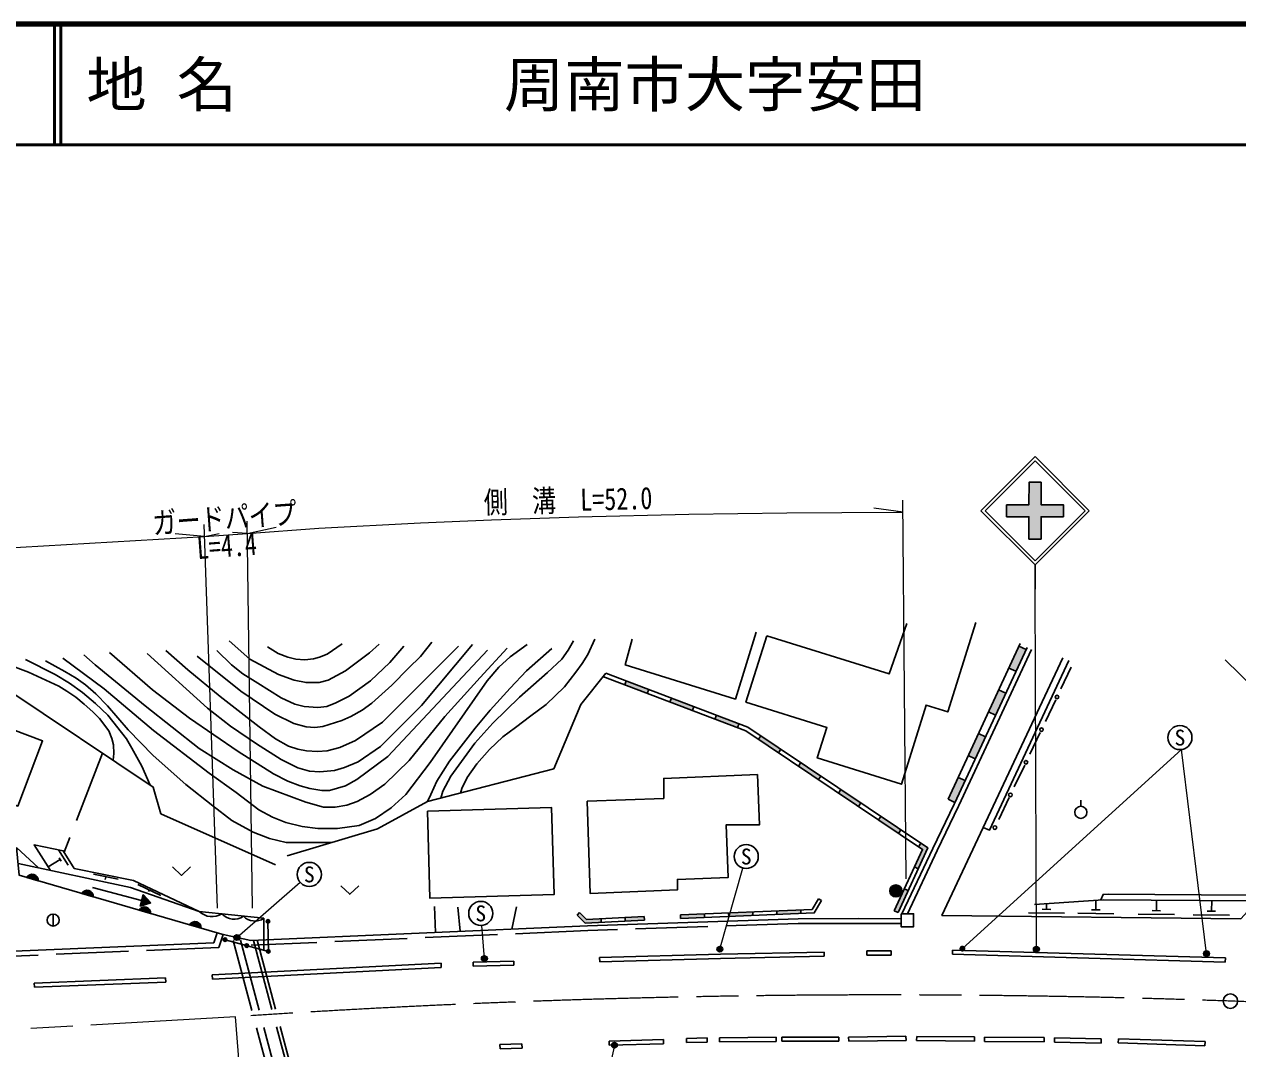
# Model space of a CAD drawing. Units: millimetres at full size, sheet at 1:1000; details may follow other scales. Extents: x 40000 to 680000, y 20000 to 380000.
# Drawn here: x 365230 to 465888, y 294972 to 380000 of the extents above; entities that cross this region are included whole.
import ezdxf
from ezdxf.enums import TextEntityAlignment as Align

# ---------------------------------------------------------------- set-up
doc = ezdxf.new("R2010")
doc.units = ezdxf.units.MM
doc.header["$LTSCALE"] = 1000
doc.linetypes.add('CHAIN', pattern=[18.5, 12, -1.5, 3.5, -1.5])
doc.linetypes.add('DASHED', pattern=[7.5, 6, -1.5])
for name, color, linetype, lineweight in [('M-BGD', 7, 'Continuous', 25), ('M-BMK', 2, 'CHAIN', 13), ('M-BMK-SRVR', 3, 'Continuous', 25), ('M-STR-HTXT', 7, 'Continuous', 13), ('M-STR-STRC', 7, 'Continuous', 25), ('M-TTL', 2, 'Continuous', 140), ('M-TTL-LINE', 7, 'Continuous', 50)]:
    doc.layers.add(name, color=color, linetype=linetype, lineweight=lineweight)
doc.layers.add('M-TTL-TXT', color=7, linetype='Continuous')
doc.styles.add('ＭＳ ゴシック', font='')
doc.styles.get('ＭＳ ゴシック').set_extended_font_data('MS Gothic')

msp = doc.modelspace()

# ---------------------------------------------------------------- hatches: boundary and pattern name
at = {"layer": 'M-BGD'}
for points in [[(448331, 328110), (447734, 328386), (446894, 326571), (447488, 326297)], [(415168, 325495), (415044, 325168), (416914, 324460), (417038, 324787)], [(446644, 324483), (446055, 324756), (445215, 322940), (445800, 322670)], [(418909, 324078), (418784, 323751), (420655, 323042), (420779, 323370)], [(422649, 322661), (422525, 322334), (424395, 321625), (424519, 321952)], [(444956, 320857), (444376, 321125), (443537, 319310), (444112, 319044)], [(426328, 320951), (426133, 320660), (427793, 319544), (427988, 319835)], [(429648, 318719), (429453, 318428), (431112, 317312), (431307, 317603)], [(443269, 317230), (442697, 317495), (441858, 315679), (442424, 315416)], [(432967, 316487), (432772, 316196), (434432, 315080), (434627, 315371)], [(436286, 314255), (436091, 313964), (437751, 312848), (437946, 313139)], [(440185, 311633), (439606, 312023), (439410, 311732), (439742, 311509), (439071, 310057), (439389, 309910)], [(365444, 309186, -0.82183), (366395, 308909)], [(370002, 307858, -0.82183), (370953, 307581)], [(437032, 308072, -0.41421), (437532, 308572, -0.41421), (438032, 308072, -1)], [(438550, 308094), (438232, 308241), (437393, 306426), (437710, 306279)], [(374841, 306801), (375741, 307083), (375094, 307769)], [(374764, 306471, -0.82183), (375715, 306193)], [(413073, 305771), (411878, 305712), (411299, 306268), (411091, 306051), (411764, 305406), (413088, 305471)], [(421656, 306161), (419657, 306075), (419670, 305776), (421668, 305861)], [(425652, 306331), (423654, 306246), (423666, 305946), (425665, 306032)], [(429648, 306502), (427650, 306417), (427663, 306117), (429661, 306202)], [(378949, 305251, -0.82183), (379901, 304974)], [(385296, 305544, -0.41421), (385446, 305694, -0.41421), (385596, 305544, -1)], [(416659, 305947), (416659, 305947), (415071, 305869), (415086, 305569), (416674, 305648)], [(381742, 304024, -0.41421), (381892, 304174, -0.41421), (382042, 304024, -1)], [(383535, 303538, -0.41421), (383685, 303688, -0.41421), (383835, 303538, -1)], [(385328, 303053, -0.41421), (385478, 303203, -0.41421), (385628, 303053, -1)]]:
    msp.add_hatch(color=256, dxfattribs=at).paths.add_polyline_path(points)
at = {"layer": 'M-STR-HTXT'}
for points in [[(383123, 304181, -1), (382624, 304219, -0.41421), (382893, 304449, -0.41421)], [(423148, 303354, -1), (422709, 303115, -1)], [(443208, 303478, -1), (442896, 303086, -1)], [(449405, 303358, -1), (448966, 303119, -1)], [(463453, 303069, -1), (463142, 302678, -1)], [(403563, 302649, -1), (403235, 302272, -1)], [(414409, 295389, -1), (413970, 295150, -1)]]:
    msp.add_hatch(color=256, dxfattribs=at).paths.add_polyline_path(points)
at = {"layer": 'M-STR-STRC'}
msp.add_hatch(color=256, dxfattribs=at).paths.add_polyline_path([(448574, 339125), (448574, 337265), (449574, 337265), (449574, 339125), (451434, 339125), (451434, 340125), (449574, 340125), (449575, 341985), (448575, 341985), (448574, 340125), (446714, 340125), (446714, 339125)])

# ---------------------------------------------------------------- linework, layer by layer
at = {"layer": 'M-BGD'}
for p, q in [((447832, 328599), (441858, 315679)), ((448410, 328279), (442388, 315338)), ((448331, 328110), (447734, 328386)), ((448773, 328110), (442751, 315169)), ((447488, 326297), (446894, 326571)), ((452082, 326647), (451223, 324841)), ((415168, 325495), (415044, 325168)), ((417038, 324787), (416914, 324460)), ((446644, 324483), (446055, 324756)), ((418909, 324078), (418784, 323751)), ((420779, 323370), (420655, 323042)), ((450793, 323938), (449934, 322133)), ((422649, 322661), (422525, 322334)), ((445800, 322670), (445215, 322940)), ((424519, 321952), (424395, 321625)), ((444956, 320857), (444376, 321125)), ((449504, 321230), (448645, 319424)), ((426328, 320951), (426133, 320660)), ((427988, 319835), (427793, 319544)), ((444112, 319044), (443537, 319310)), ((429648, 318719), (429453, 318428)), ((448215, 318521), (447356, 316715)), ((431307, 317603), (431112, 317312)), ((443269, 317230), (442697, 317495)), ((432967, 316487), (432772, 316196)), ((434627, 315371), (434432, 315080)), ((441858, 315679), (442424, 315416)), ((446926, 315812), (446067, 314006)), ((452871, 315094), (452871, 315594)), ((436286, 314255), (436091, 313964)), ((437946, 313139), (437751, 312848)), ((364596, 311683), (366422, 309988)), ((368864, 310199), (368071, 311472)), ((440604, 311581), (438039, 306179)), ((440967, 311412), (438482, 306179)), ((439606, 312023), (439410, 311732)), ((368213, 310677), (367224, 310061)), ((368305, 310529), (368120, 310826)), ((439389, 309910), (439071, 310057)), ((365444, 309186), (366395, 308909)), ((373025, 309039), (370968, 309459)), ((371996, 309249), (371950, 309024)), ((374967, 307285), (370903, 308346)), ((376554, 307702), (374655, 308598)), ((375605, 308150), (375541, 308014)), ((438550, 308094), (438232, 308241)), ((370002, 307858), (370953, 307581)), ((375094, 307769), (374841, 306801)), ((375741, 307083), (374841, 306801)), ((375741, 307083), (375094, 307769)), ((431113, 307425), (431371, 307271)), ((450023, 306541), (450028, 307009)), ((454116, 306493), (454126, 307296)), ((459140, 306435), (459150, 307304)), ((463703, 306381), (463733, 307269)), ((367625, 306153), (367625, 305153)), ((374764, 306471), (375715, 306193)), ((399255, 306780), (399350, 304630)), ((401200, 306723), (401399, 304720)), ((406055, 306756), (405667, 304908)), ((411299, 306268), (411091, 306051)), ((419657, 306075), (419670, 305776)), ((421656, 306161), (421668, 305861)), ((423654, 306246), (423666, 305946)), ((425652, 306331), (425665, 306032)), ((427650, 306417), (427663, 306117)), ((429648, 306502), (429661, 306202)), ((437710, 306279), (437393, 306426)), ((448519, 306258), (451519, 306223)), ((449673, 306545), (450373, 306537)), ((452613, 306211), (455613, 306176)), ((453766, 306497), (454466, 306489)), ((457637, 306152), (460636, 306117)), ((458790, 306439), (459490, 306430)), ((462200, 306099), (465200, 306064)), ((463354, 306385), (464053, 306377)), ((378949, 305251), (379901, 304974)), ((385115, 305799), (385090, 303158)), ((385446, 305544), (385478, 303053)), ((413073, 305771), (413088, 305471)), ((415071, 305869), (415086, 305569)), ((416659, 305947), (416674, 305648)), ((384026, 303955), (381721, 304444)), ((381892, 304024), (385478, 303053)), ((431577, 302994), (431584, 302644)), ((435134, 303092), (437144, 303092)), ((435134, 303092), (435134, 302742)), ((437144, 303092), (437144, 302742)), ((442234, 303162), (442224, 302812)), ((442234, 303162), (464869, 302506)), ((380816, 301099), (399806, 302062)), ((399806, 302062), (399823, 301712)), ((402462, 302171), (405837, 302253)), ((402462, 302171), (402470, 301821)), ((405837, 302253), (405846, 301903)), ((412960, 302546), (412970, 302196)), ((435134, 302742), (437144, 302742)), ((442224, 302812), (464858, 302156)), ((464869, 302506), (464858, 302156)), ((380816, 301099), (380834, 300750)), ((380834, 300750), (399823, 301712)), ((402470, 301821), (405846, 301903)), ((366064, 300420), (376946, 300852)), ((366064, 300420), (366078, 300070)), ((366078, 300070), (376960, 300502)), ((376946, 300852), (376960, 300502)), ((428068, 295943), (432811, 295943)), ((428068, 295943), (428068, 295593)), ((432811, 295943), (432811, 295593)), ((433612, 295943), (438371, 296007)), ((433612, 295943), (433617, 295593)), ((438371, 296007), (438375, 295657)), ((439257, 295997), (439254, 295647)), ((439257, 295997), (444053, 295956)), ((444053, 295956), (444050, 295606)), ((404691, 295325), (406515, 295369)), ((404691, 295325), (404699, 294975)), ((404699, 294975), (406523, 295020)), ((406515, 295369), (406523, 295020)), ((413750, 295607), (418258, 295740)), ((413750, 295607), (413761, 295257)), ((413761, 295257), (418269, 295390)), ((418258, 295740), (418269, 295390)), ((420168, 295827), (421873, 295872)), ((420168, 295827), (420177, 295477)), ((420177, 295477), (421882, 295522)), ((421873, 295872), (421882, 295522)), ((422899, 295886), (427588, 295931)), ((422899, 295886), (422902, 295537)), ((422902, 295537), (427592, 295581)), ((427588, 295931), (427592, 295581)), ((428068, 295593), (432811, 295593)), ((433617, 295593), (438375, 295657)), ((439254, 295647), (444050, 295606)), ((444894, 295925), (444892, 295575)), ((444892, 295575), (449837, 295544)), ((444894, 295925), (449839, 295894)), ((449839, 295894), (449837, 295544)), ((450684, 295873), (450677, 295523)), ((450677, 295523), (454548, 295441)), ((450684, 295873), (454555, 295791)), ((454555, 295791), (454548, 295441)), ((455990, 295801), (455979, 295451)), ((455979, 295451), (463166, 295225)), ((455990, 295801), (463177, 295575)), ((463177, 295575), (463166, 295225))]:
    msp.add_line(p, q, dxfattribs=at)
at = {"layer": 'M-BGD', "linetype": 'DASHED'}
for p, q in [((371707, 319516), (368544, 311280)), ((386048, 290908), (382456, 304288)), ((386660, 290941), (383115, 304149)), ((387711, 290999), (384232, 303964)), ((388017, 291016), (384539, 303978))]:
    msp.add_line(p, q, dxfattribs=at)
at = {"layer": 'M-BGD'}
for points in [[(426821, 329253), (425096, 323739), (431805, 321639), (431014, 319110), (437988, 316928), (440043, 323496), (441838, 322934), (444158, 330348)], [(438427, 330252), (436962, 326081), (426821, 329253)], [(415659, 328962), (415085, 326822), (424217, 323993), (425940, 329553)], [(368443, 327400), (371871, 324849), (375940, 321386), (380562, 317833), (382819, 316239), (384699, 314812), (385811, 314201), (386939, 313747), (388296, 313406), (389586, 313243), (391227, 313243), (393019, 313510), (394377, 314085), (395673, 314978), (396872, 316068), (398906, 318723), (403621, 325499), (404589, 326647), (405541, 327502), (406958, 328528)], [(405284, 328223), (403050, 325786), (400126, 322539), (397163, 318908), (395127, 316922), (393915, 316068), (392853, 315494), (391987, 315193), (391024, 315035), (390053, 315035), (388578, 315434), (385029, 316774), (382551, 318111), (379747, 319893), (375254, 323423), (371098, 326834), (370181, 327671)], [(375417, 327773), (380429, 323241), (382328, 321731), (384492, 320284), (386547, 318972), (387917, 318293), (388878, 318007), (389740, 317942), (390962, 318065), (391786, 318326), (392918, 318798), (394781, 320048), (398182, 323448), (402417, 328518)], [(376972, 328036), (378798, 326424), (381478, 324212), (384727, 321677), (386075, 320707), (387148, 320095), (387931, 319825), (388655, 319694), (389547, 319629), (390345, 319708), (391395, 319970), (392699, 320557), (394948, 322082), (401258, 328386)], [(399028, 328708), (398102, 327528), (397116, 326545), (395711, 325134), (394059, 323666), (393261, 323063), (392324, 322554), (391576, 322228), (390007, 321713), (389326, 321640), (388602, 321687), (387597, 321976), (386013, 322741), (383200, 324637), (379565, 327544)], [(381205, 328030), (382418, 326833), (383360, 326078), (384597, 325318), (386549, 324097), (387665, 323579), (388449, 323383), (389594, 323292), (390324, 323369), (391063, 323683), (392181, 324248), (393957, 325520), (395549, 327032), (396708, 328383)], [(394676, 328543), (393856, 327826), (391876, 326329), (390448, 325560), (389705, 325364), (388606, 325366), (387617, 325560), (386329, 326028), (383950, 327318), (382236, 328818)], [(385397, 328339), (386301, 327775), (387089, 327462), (387760, 327315), (388512, 327246), (389228, 327321), (389718, 327482), (390358, 327728), (391598, 328582)], [(408982, 328192), (406894, 326329), (405526, 324898), (403872, 323062), (402639, 321578), (401470, 320094), (400509, 318846), (399459, 317169), (398950, 316085), (398668, 315479)], [(399782, 315770), (399963, 316363), (400609, 317604), (402608, 320327), (404108, 322003), (406299, 324155), (408645, 326197), (409811, 327299), (410344, 328053), (410796, 328828)], [(412565, 328956), (411985, 327696), (411509, 326953), (410986, 326218), (410030, 325004), (408523, 323551), (407241, 322592), (405989, 321640), (404930, 320862), (403832, 319801), (402774, 318620), (401978, 317479), (401517, 316568), (401418, 316196)], [(365334, 327267), (367799, 326021), (368988, 325303), (370056, 324530), (371151, 323637), (372157, 322663), (373705, 320707), (374161, 319913), (374988, 318421), (375678, 316855)], [(366997, 327175), (368605, 326271), (369531, 325727), (370302, 325175), (371163, 324420), (372140, 323429), (373837, 321435), (375924, 319313), (378619, 316893), (380864, 315141), (382462, 313927), (384212, 312954), (385559, 312419), (386958, 312100), (388911, 312100), (390782, 312100)], [(372307, 327845), (375869, 324759), (378935, 322403), (382979, 319642), (385913, 317798), (387105, 317183), (388114, 316779), (388929, 316563), (389910, 316406), (390546, 316406), (391885, 316789), (392818, 317324), (395376, 319227), (403661, 328053)], [(464851, 327261), (475867, 316447), (466137, 305753), (441355, 306042), (451387, 327429)], [(451880, 327197), (445294, 313104), (444780, 313345)], [(357414, 327132), (363796, 324816), (375922, 316692), (376560, 314476), (386066, 310246)], [(363670, 326951), (365593, 326230), (368106, 325051), (368767, 324658), (369521, 324139), (370197, 323581), (370925, 322931), (371461, 322367), (372244, 321353), (372483, 320732), (372623, 320193), (372673, 319470), (372602, 318916)], [(387029, 310987), (394534, 313212), (398668, 315479), (409146, 318211), (411386, 323555), (413461, 326142)], [(413461, 326142), (425252, 321675), (440185, 311633), (437710, 306279)], [(413231, 325855), (425090, 321362), (439742, 311509), (437393, 306426)], [(475864, 316445), (466709, 307246), (454715, 307338), (449041, 306940)], [(454530, 307325), (454716, 307787), (455170, 307790), (466697, 307731), (475501, 316806)], [(364596, 311683), (364820, 309368), (381232, 304586), (380945, 303770), (357732, 302780), (338457, 301912), (318146, 302113)], [(367409, 309778), (366045, 311886), (368462, 311411), (369381, 309936), (374299, 308932), (379747, 306362)], [(385115, 305799), (379747, 306362), (374048, 308363), (364725, 310350)], [(377526, 310062), (378276, 309362), (379026, 310062)], [(391485, 308491), (392235, 307791), (392985, 308491)], [(419657, 306075), (430583, 306542), (431113, 307425)], [(419670, 305776), (430757, 306249), (431371, 307271)], [(411091, 306051), (411764, 305406), (416673, 305648), (416674, 305648)], [(411299, 306268), (411878, 305712), (416659, 305947), (416659, 305947)], [(437963, 305753), (434457, 305768), (429429, 305759), (411953, 305185), (384026, 303955)], [(381232, 304586), (381721, 304444), (381367, 303387)], [(412960, 302546), (422974, 302822), (431577, 302994)], [(412970, 302196), (422982, 302472), (431584, 302644)]]:
    msp.add_lwpolyline(points, dxfattribs=at)
for points in [[(356547, 324379), (366756, 320519), (364710, 315109), (354501, 318969)], [(411931, 315525), (412178, 307854), (419407, 308152), (419407, 309025), (423620, 309198), (423442, 313545), (426218, 313545), (426050, 317721), (418281, 317408), (418281, 315745)], [(398671, 314692), (408962, 314996), (409175, 307764), (398884, 307461)], [(437963, 306179), (439001, 306179), (439001, 305103), (437963, 305103)]]:
    msp.add_lwpolyline(points, close=True, dxfattribs=at)
at = {"layer": 'M-BGD', "linetype": 'DASHED'}
for points in [[(442388, 315338), (442355, 315268), (440604, 311581)], [(442751, 315169), (442717, 315097), (440967, 311412)], [(437963, 305353), (434457, 305368), (429436, 305359), (411969, 304785), (384044, 303556)], [(381367, 303387), (357749, 302380), (338464, 301512), (318143, 301713)]]:
    msp.add_lwpolyline(points, dxfattribs=at)
at = {"layer": 'M-BGD'}
for centre, radius in [((450900, 324164), 150), ((449611, 321455), 150), ((448322, 318746), 150), ((447033, 316037), 150), ((452871, 314594), 500), ((445744, 313328), 150), ((437532, 308072), 500), ((367625, 305653), 500), ((385446, 305544), 150), ((381892, 304024), 150), ((383685, 303538), 150), ((385478, 303053), 150)]:
    msp.add_circle(centre, radius, dxfattribs=at)
for centre, radius, start, end in [((365892, 308953), 505, 354.92733, 152.58552), ((370450, 307625), 505, 354.92733, 152.58552), ((375212, 306238), 505, 354.92733, 152.58552), ((380817, 307479), 1546, 226.25306, 301.77525), ((382620, 307052), 1330, 221.90985, 306.11846), ((379398, 305019), 505, 354.92733, 152.58552), ((384365, 306894), 1327, 223.60313, 304.42517)]:
    msp.add_arc(centre, radius, start, end, dxfattribs=at)
at = {"layer": 'M-BMK'}
msp.add_lwpolyline([(382741, 297624), (87650, 280627), (64704, 279891)], dxfattribs=at)
msp.add_arc((436581, -500562), 800000, 83.27508, 93.85895, dxfattribs=at)
at = {"layer": 'M-BMK-SRVR'}
msp.add_circle((465281, 298923), 600, dxfattribs=at)
at = {"layer": 'M-STR-HTXT'}
for p, q in [((438397, 309076), (438122, 340499)), ((438131, 339499), (435699, 339837)), ((381259, 306649), (380152, 338489)), ((384150, 306646), (383711, 338750)), ((383723, 337748), (386122, 338269)), ((332819, 334761), (380187, 337490)), ((380187, 337485), (377742, 337702)), ((380187, 337485), (383725, 337748)), ((380187, 337485), (381386, 337746)), ((383723, 337748), (382498, 337828)), ((449186, 303239), (449074, 333125)), ((443052, 303282), (461217, 319804)), ((463298, 302873), (461217, 319804)), ((422929, 303234), (424844, 309963)), ((382873, 304200), (388122, 308784)), ((403399, 302460), (403178, 305209)), ((385215, 266793), (382741, 297624)), ((414189, 295269), (409119, 272277))]:
    msp.add_line(p, q, dxfattribs=at)
msp.add_lwpolyline([(383723, 337748), (389659, 338189), (398090, 338618), (403983, 338868), (411213, 339118), (420369, 339344), (428499, 339462), (437617, 339500), (438131, 339499)], dxfattribs=at)
for centre in [(382873, 304200), (422929, 303234), (449186, 303239), (463298, 302873), (403399, 302460), (414189, 295269)]:
    msp.add_circle(centre, 250, dxfattribs=at)
at = {"layer": 'M-STR-STRC'}
for p, q in [((444573, 339625), (449073, 344125)), ((444927, 339625), (449073, 343772)), ((453574, 339625), (449073, 344125)), ((453220, 339625), (449073, 343772)), ((448575, 341985), (448574, 340125)), ((448575, 341985), (449575, 341985)), ((449575, 341985), (449574, 340125)), ((444573, 339625), (449073, 335125)), ((444927, 339625), (449073, 335478)), ((446714, 340125), (448574, 340125)), ((446714, 340125), (446714, 339125)), ((449073, 335478), (453220, 339625)), ((449074, 335125), (453574, 339625)), ((449574, 340125), (451434, 340125)), ((451434, 340125), (451434, 339125)), ((446714, 339125), (448574, 339125)), ((448574, 339125), (448574, 337265)), ((449574, 339125), (449574, 337265)), ((449574, 339125), (451434, 339125)), ((448574, 337265), (449574, 337265)), ((449074, 335125), (449074, 333125))]:
    msp.add_line(p, q, dxfattribs=at)
msp.add_lwpolyline([(446714, 340125), (448574, 340125), (448575, 341985), (449575, 341985), (449574, 340125), (451434, 340125), (451434, 339125), (449574, 339125), (449574, 337265), (448574, 337265), (448574, 339125), (446714, 339125)], close=True, dxfattribs=at)
for centre in [(461095, 320796), (425118, 310925), (388876, 309442), (403098, 306206)]:
    msp.add_circle(centre, 1000, dxfattribs=at)
at = {"layer": 'M-TTL'}
msp.add_line((680000, 380000), (40000, 380000), dxfattribs=at)
at = {"layer": 'M-TTL-LINE'}
for p, q in [((367750, 380000), (367750, 370000)), ((368250, 380000), (368250, 370000)), ((40000, 370000), (680000, 370000))]:
    msp.add_line(p, q, dxfattribs=at)

# ---------------------------------------------------------------- texts
at = {"layer": 'M-STR-HTXT', "style": 'ＭＳ ゴシック', "width": 0.8}
for s, rotation, p in [('側\u3000溝\u3000L=52.0', 1.587, (410379, 339037)), ('ガードパイプ', 4.25, (381960, 337565))]:
    msp.add_text(s, height=1833, rotation=rotation, dxfattribs=at).set_placement(p, align=Align.BOTTOM_CENTER)
msp.add_text('L=4.4', height=1833, rotation=4.25, dxfattribs=at).set_placement((381956, 337617), align=Align.TOP_CENTER)
at = {"layer": 'M-STR-STRC', "style": 'ＭＳ ゴシック'}
for p in [(461095, 320796), (425118, 310925), (388876, 309442), (403098, 306206)]:
    msp.add_text('S', height=1320, dxfattribs=at).set_placement(p, align=Align.MIDDLE_CENTER)
at = {"layer": 'M-TTL-TXT', "style": 'ＭＳ ゴシック'}
for s, p in [('地 名', (370380, 375000)), ('周南市大字安田', (405024, 375000))]:
    msp.add_text(s, height=3666, dxfattribs=at).set_placement(p, align=Align.MIDDLE_LEFT)

doc.saveas('drawing.dxf')
